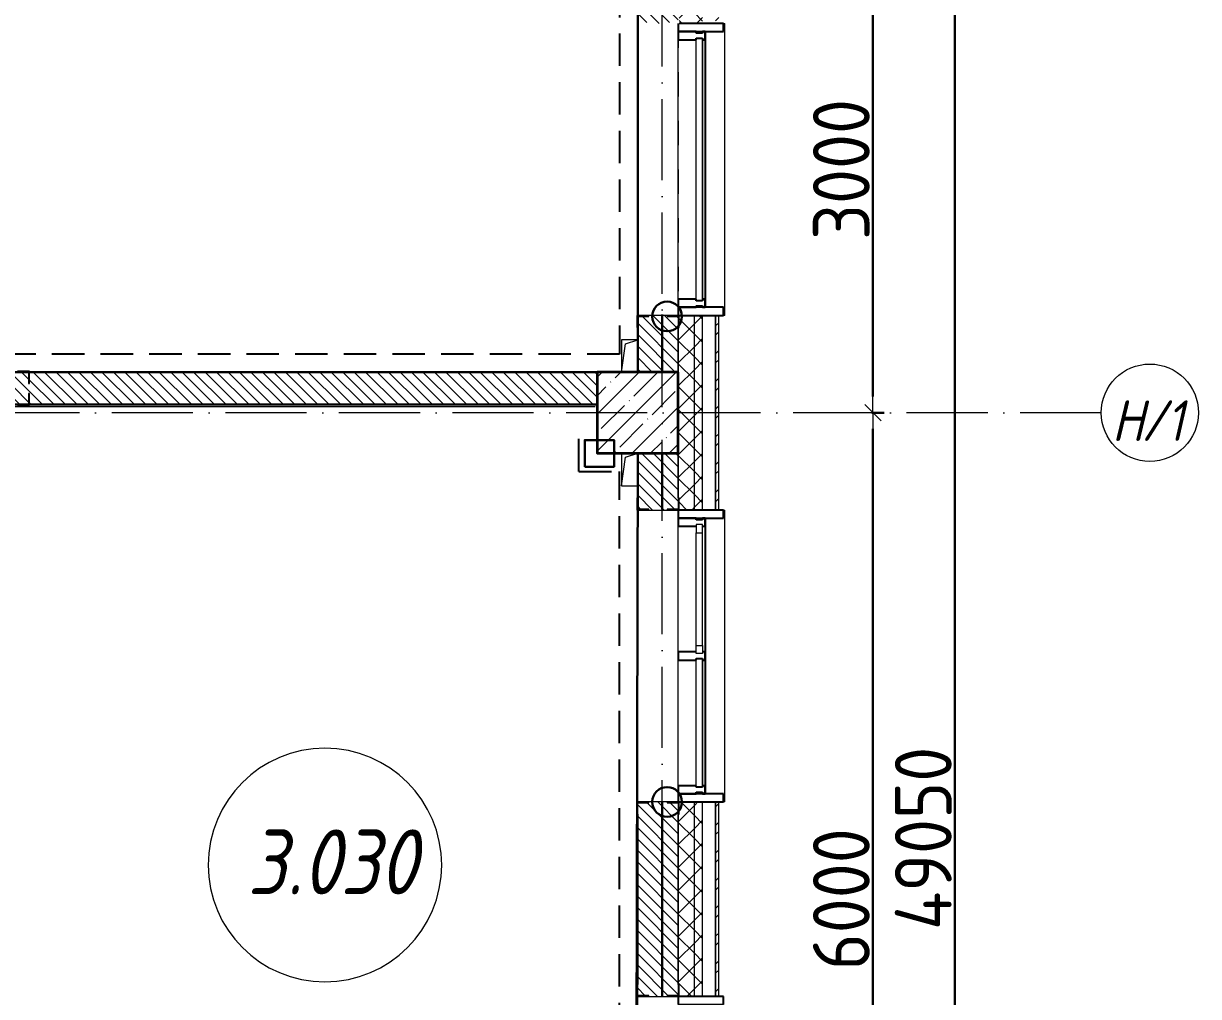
# Model space of a CAD drawing. Header units: millimetres. Extents: x -213536 to 1564669, y -45299 to 942238.
# Drawn here: x 530255 to 537500, y 448785 to 454785 of the extents above; entities that cross this region are included whole.
import ezdxf

# ---------------------------------------------------------------- set-up
doc = ezdxf.new("R2010")
doc.units = ezdxf.units.MM
for name, pattern in [('50_200_ШТРИХ_1Т_ш5_п1_п1_', [700, 500, -100, 0, -100]), ('Штрих короткий', [300, 150, -150]), ('Штриховая _2 мм - 1 мм_', [300, 200, -100])]:
    doc.linetypes.add(name, pattern=pattern)
for name, color, linetype, lineweight in [('0-1', 7, 'Continuous', 5), ('0-2', 7, 'Continuous', 9), ('2) ПГП 4м', 4, 'Continuous', 30), ('2.1) ПГП окна 2.8 м', 5, 'Continuous', 30), ('3) ЖБ 4м', 3, 'Continuous', 30), ('3.1) ЖБ окна 1.2 м', 102, 'Continuous', 30), ('4) Метл уголки', 6, 'Continuous', 30), ('5) Швы', 2, 'Continuous', 30), ('Импосты витража', 7, 'Continuous', 9), ('Импосты витража-1', 7, 'Continuous', 25), ('Каркас_Импост', 7, 'Continuous', 13), ('Марки помещений', 7, 'Continuous', 9), ('Несущие колонны', 7, 'Continuous', 9), ('Несущие колонны-1', 7, 'Continuous', 35), ('Обобщенные модели', 7, 'Continuous', 9), ('Общие ребра', 7, 'Continuous', 9), ('Окна', 7, 'Continuous', 9), ('Оси', 7, 'Continuous', 9), ('Оси-1', 7, 'Continuous', 20), ('Оси-2', 7, '50_200_ШТРИХ_1Т_ш5_п1_п1_', 9), ('Остекление-1', 7, 'Continuous', 9), ('Перемычка-1', 7, 'Штрих короткий', 9), ('Размеры', 7, 'Continuous', 15), ('Стены', 7, 'Continuous', 9), ('Стены-1', 7, 'Continuous', 13), ('Штриховка разреза-1', 7, 'Continuous', 9)]:
    doc.layers.add(name, color=color, linetype=linetype, lineweight=lineweight)
doc.layers.add('Каркас_Импост-2', color=7, linetype='Continuous', lineweight=9, true_color=0xaaaaaa)
doc.layers.add('СТ-1_1', color=7, linetype='Штриховая _2 мм - 1 мм_', lineweight=90, true_color=0x888888)
doc.layers.get('0-2').off()
doc.styles.add('ISOCPEUR_I_1', font='isocpeui.ttf', dxfattribs={"width": 0.85, "height": 2.5})
doc.styles.add('ISOCPEUR_I_2', font='isocpeui.ttf', dxfattribs={"width": 0.85, "height": 2.3})
doc.styles.add('СПДС', font='isocpeur.ttf', dxfattribs={"width": 0.9})
doc.dimstyles.new('Размера А3', dxfattribs={"dimtxt": 200, "dimasz": 100, "dimexe": 70, "dimexo": 100, "dimgap": 20, "dimtad": 1, "dimdec": 0, "dimrnd": 10, "dimzin": 0, "dimdsep": 46, "dimtxsty": 'СПДС', "dimblk": 'ARROWHEAD_6', "dimcen": 1, "dimclrd": 256, "dimclre": 256, "dimclrt": 256, "dimazin": 0, "dimtfac": 1, "dimtdec": 0, "dimtmove": 2, "dimatfit": 3, "dimfxl": 1, "dimtolj": 1, "dimtzin": 0, "dimarcsym": 0})
pattern_1 = [(135, (0, 0), (-35.35534, -35.35534), [])]
pattern_2 = [(45, (0, 0), (-70.71068, 70.71068), []), (135, (0, 0), (-70.71068, -70.71068), [])]

# ---------------------------------------------------------------- blocks, each defined once
blk = doc.blocks.new('Ось сетки - Круг_Ø6_00__ISO-2_5_0_9K_-16731441-АИ2_03_План отделки стен 3-го этажа _Часть 2_')
at = {"layer": 'Оси-1'}
blk.add_circle((0, 0), 3, dxfattribs=at)
blk = doc.blocks.new('ARROWHEAD_6')
at = {"color": 0, "linetype": 'Continuous'}
for p, q in [((0, 0), (-1, 0)), ((-0.5, -0.5), (0.5, 0.5))]:
    blk.add_line(p, q, dxfattribs=at)
blk = doc.blocks.new('*D4765')
at = {"layer": 'Defpoints', "color": 0, "transparency": 16777216}
for p in [(535386.8, 452385.4), (535492.9, 452385.4), (535386.8, 446385.4)]:
    blk.add_point(p, dxfattribs=at)
at = {"layer": 'Размеры', "lineweight": -2, "transparency": 16777216}
for p, q in [((535486.8, 452385.4), (535562.9, 452385.4)), ((535492.9, 446485.4), (535492.9, 452285.4)), ((535486.8, 446385.4), (535562.9, 446385.4))]:
    blk.add_line(p, q, dxfattribs=at)
at = {"layer": 'Размеры', "lineweight": -2, "transparency": 16777216, "xscale": 100, "yscale": 100, "zscale": 100}
for p, rotation in [((535492.9, 452385.4), 90), ((535492.9, 446385.4), 270)]:
    blk.add_blockref('ARROWHEAD_6', p, dxfattribs=dict(at, rotation=rotation))
at = {"layer": 'Размеры', "transparency": 16777216, "insert": (535297.9, 449385.4), "char_height": 350, "width": 2.488, "attachment_point": 5, "rotation": 90, "style": 'СПДС'}
blk.add_mtext('\\A1;6000', dxfattribs=at)
blk = doc.blocks.new('*D4766')
at = {"layer": 'Defpoints', "color": 0, "transparency": 16777216}
for p in [(535386.8, 455385.4), (535492.9, 455385.4), (535386.8, 452385.4)]:
    blk.add_point(p, dxfattribs=at)
at = {"layer": 'Размеры', "lineweight": -2, "transparency": 16777216}
for p, q in [((535486.8, 455385.4), (535562.9, 455385.4)), ((535492.9, 452485.4), (535492.9, 455285.4)), ((535486.8, 452385.4), (535562.9, 452385.4))]:
    blk.add_line(p, q, dxfattribs=at)
at = {"layer": 'Размеры', "lineweight": -2, "transparency": 16777216, "xscale": 100, "yscale": 100, "zscale": 100}
for p, rotation in [((535492.9, 455385.4), 90), ((535492.9, 452385.4), 270)]:
    blk.add_blockref('ARROWHEAD_6', p, dxfattribs=dict(at, rotation=rotation))
at = {"layer": 'Размеры', "transparency": 16777216, "insert": (535297.9, 453885.4), "char_height": 350, "width": 2.488, "attachment_point": 5, "rotation": 90, "style": 'СПДС'}
blk.add_mtext('\\A1;3000', dxfattribs=at)
blk = doc.blocks.new('*D4774')
at = {"layer": 'Defpoints', "color": 0, "transparency": 16777216}
for p in [(535630.4, 474285.4), (535998.3, 474285.4), (535892.2, 425235.4)]:
    blk.add_point(p, dxfattribs=at)
at = {"layer": 'Размеры', "lineweight": -2, "transparency": 16777216}
for p, q in [((535730.4, 474285.4), (536068.3, 474285.4)), ((535998.3, 425335.4), (535998.3, 474185.4)), ((535992.2, 425235.4), (536068.3, 425235.4))]:
    blk.add_line(p, q, dxfattribs=at)
at = {"layer": 'Размеры', "lineweight": -2, "transparency": 16777216, "xscale": 100, "yscale": 100, "zscale": 100}
for p, rotation in [((535998.3, 474285.4), 90), ((535998.3, 425235.4), 270)]:
    blk.add_blockref('ARROWHEAD_6', p, dxfattribs=dict(at, rotation=rotation))
at = {"layer": 'Размеры', "transparency": 16777216, "insert": (535803.3, 449760.4), "char_height": 350, "width": 3.186, "attachment_point": 5, "rotation": 90, "style": 'СПДС'}
blk.add_mtext('\\A1;49050', dxfattribs=at)
blk = doc.blocks.new('BSC_Колонна _Прямоугольная - 500х500-V25-АИ2_03_План отделки стен 3-го этажа _Часть 2_')
at = {"layer": 'Несущие колонны'}
h = blk.add_hatch(dxfattribs=at)
h.set_pattern_fill('FP_33', color=256, style=0, pattern_type=2)
h.set_pattern_definition([(45, (-103350, -27150), (-114.04925, 114.04925), []), (45, (-103235.95, -27150), (-114.04925, 114.04925), [201.613, -40.323, 3.353, -36.97])])
h.paths.add_polyline_path([(-250, -250), (250, -250), (250, 250), (-250, 250), (-250, 128.2)], flags=0)
at = {"layer": 'Несущие колонны-1'}
for p, q in [((250, 250), (-250, 250)), ((-250, 250), (-250, -250)), ((250, -250), (250, 250)), ((-250, -250), (250, -250))]:
    blk.add_line(p, q, dxfattribs=at)
blk = doc.blocks.new('Прямоугольный импост - Откос НВФ_50х280 мм-V169-АИ2_03_План отделки стен 3-го этажа _Часть 2_')
at = {"layer": 'Импосты витража-1'}
for p, q in [((-50, 130), (0, 130)), ((-50, -150), (-50, 130)), ((0, 130), (0, -144)), ((0, -150), (-50, -150))]:
    blk.add_line(p, q, dxfattribs=at)
blk = doc.blocks.new('PNS_Панель прямоугольная2 - Нр_Стекло - 40мм-26243474-АИ2_03_План отделки стен 3-го этажа _Часть 2_')
at = {"layer": 'Каркас_Импост'}
for p, q in [((-397.5, 0), (-397.5, 40)), ((-397.5, 40), (-347.5, 40)), ((-347.5, 40), (-347.5, 0)), ((397.5, 40), (347.5, 40)), ((347.5, 40), (347.5, 0)), ((397.5, 0), (397.5, 40)), ((-347.5, 0), (-397.5, 0)), ((347.5, 0), (397.5, 0))]:
    blk.add_line(p, q, dxfattribs=at)
at = {"layer": 'Каркас_Импост-2'}
for p, q in [((-347.5, 40), (347.5, 40)), ((-347.5, 0), (347.5, 0))]:
    blk.add_line(p, q, dxfattribs=at)
blk = doc.blocks.new('Прямоугольный импост - Импост структурный с накладкой - 150мм-25647633-АИ2_03_План отделки стен 3-го этажа _Часть 2_')
at = {"layer": 'Импосты витража-1'}
for p, q in [((-25, 0), (-25, 17)), ((-25, 17), (25, 17)), ((-15, 0), (-25, 0)), ((-15, -40), (-15, 0)), ((25, 17), (25, 0)), ((-25, -150), (-25, -40)), ((-25, -40), (-15, -40)), ((25, -40), (25, -150)), ((25, -150), (-25, -150))]:
    blk.add_line(p, q, dxfattribs=at)
blk = doc.blocks.new('Прямоугольный импост - Импост структурный с накладкой - 150мм-25647642-АИ2_03_План отделки стен 3-го этажа _Часть 2_')
at = {"layer": 'Импосты витража'}
for p, q in [((27275, -100), (28050, -100)), ((27275, -267), (28050, -267))]:
    blk.add_line(p, q, dxfattribs=at)
blk = doc.blocks.new('Прямоугольный импост - Импост структурный с накладкой - 150мм-V161-АИ2_03_План отделки стен 3-го этажа _Часть 2_')
at = {"layer": 'Импосты витража-1'}
for p, q in [((-25, 0), (-25, 17)), ((-25, 17), (25, 17)), ((25, 0), (15, 0)), ((15, 0), (15, -40)), ((25, 17), (25, 0)), ((-25, -150), (-25, -40)), ((15, -40), (25, -40)), ((25, -40), (25, -150)), ((25, -150), (-25, -150))]:
    blk.add_line(p, q, dxfattribs=at)
blk = doc.blocks.new('PNS_Панель прямоугольная1 - Нр_Стекло - 40мм-25259299-АИ2_03_План отделки стен 3-го этажа _Часть 2_')
at = {"layer": 'Остекление-1'}
for p, q in [((-387.5, 40), (387.5, 40)), ((-397.5, 0), (397.5, 0)), ((387.5, 0), (-387.5, 0))]:
    blk.add_line(p, q, dxfattribs=at)
blk = doc.blocks.new('Прямоугольный импост - Импост структурный с накладкой - 150мм-25647644-АИ2_03_План отделки стен 3-го этажа _Часть 2_')
at = {"layer": 'Импосты витража-1'}
for p, q in [((-25, 0), (-25, 17)), ((-25, 17), (25, 17)), ((-15, 0), (-25, 0)), ((-15, -40), (-15, 0)), ((25, 0), (15, 0)), ((15, 0), (15, -40)), ((25, 17), (25, 0)), ((-25, -150), (-25, -40)), ((-25, -40), (-15, -40)), ((15, -40), (25, -40)), ((25, -40), (25, -150)), ((25, -150), (-25, -150))]:
    blk.add_line(p, q, dxfattribs=at)
blk = doc.blocks.new('Прямоугольный импост - Откос НВФ_50х280 мм-25993838-АИ2_03_План отделки стен 3-го этажа _Часть 2_')
at = {"layer": 'Импосты витража-1'}
for p, q in [((0, 130), (-50, 130)), ((-50, 130), (-50, -150)), ((0, -144), (0, 130)), ((-50, -150), (0, -150))]:
    blk.add_line(p, q, dxfattribs=at)
blk = doc.blocks.new('PNS_Панель прямоугольная1 - Нр_Стекло - 40мм-25293744-АИ2_03_План отделки стен 3-го этажа _Часть 2_')
at = {"layer": 'Остекление-1'}
for p, q in [((-800, 40), (800, 40)), ((-810, 0), (810, 0)), ((800, 0), (-800, 0))]:
    blk.add_line(p, q, dxfattribs=at)
blk = doc.blocks.new('Прямоугольный импост - Импост структурный с накладкой - 150мм-25651488-АИ2_03_План отделки стен 3-го этажа _Часть 2_')
at = {"layer": 'Импосты витража'}
for p, q in [((41650, -100), (43250, -100)), ((41650, -267), (43250, -267))]:
    blk.add_line(p, q, dxfattribs=at)
blk = doc.blocks.new('Прямоугольный импост - Импост структурный с накладкой - 150мм-25651501-АИ2_03_План отделки стен 3-го этажа _Часть 2_')
at = {"layer": 'Импосты витража-1'}
for p, q in [((-25, 0), (-25, 17)), ((-25, 17), (25, 17)), ((-15, 0), (-25, 0)), ((-15, -40), (-15, 0)), ((25, 0), (15, 0)), ((15, 0), (15, -40)), ((25, 17), (25, 0)), ((-25, -150), (-25, -40)), ((-25, -40), (-15, -40)), ((15, -40), (25, -40)), ((25, -40), (25, -150)), ((25, -150), (-25, -150))]:
    blk.add_line(p, q, dxfattribs=at)
blk = doc.blocks.new('Прямоугольный импост - Откос НВФ_50х280 мм-25995271-АИ2_03_План отделки стен 3-го этажа _Часть 2_')
at = {"layer": 'Импосты витража-1'}
for p, q in [((-50, 130), (0, 130)), ((-50, -150), (-50, 130)), ((0, 130), (0, -144)), ((0, -150), (-50, -150))]:
    blk.add_line(p, q, dxfattribs=at)
blk = doc.blocks.new('Прямоугольный импост - Откос НВФ_50х280 мм-25995273-АИ2_03_План отделки стен 3-го этажа _Часть 2_')
at = {"layer": 'Импосты витража-1'}
for p, q in [((0, 130), (-50, 130)), ((-50, 130), (-50, -150)), ((0, -144), (0, 130)), ((-50, -150), (0, -150))]:
    blk.add_line(p, q, dxfattribs=at)
blk = doc.blocks.new('Проем_Дверь_Прямоугольный - 1800х2700h_оконные проемы-25805030-АИ2_03_План отделки стен 3-го этажа _Часть 2_')
at = {"layer": 'Перемычка-1'}
for p, q in [((900, 125), (-900, 125)), ((900, -125), (-900, -125))]:
    blk.add_line(p, q, dxfattribs=at)
blk = doc.blocks.new('Фахверк_СКБ_Уголок - 250_2700-27497298-АИ2_03_План отделки стен 3-го этажа _Часть 2_')
at = {"layer": 'Обобщенные модели'}
for p, q in [((200, 181), (125, 181)), ((125, 181), (125, 106)), ((131, 106), (131, 175)), ((131, 175), (200, 175)), ((200, 175), (200, 181)), ((125, 106), (131, 106)), ((131, -6), (125, -6)), ((125, -6), (125, -81)), ((131, -75), (131, -6)), ((125, -81), (200, -81)), ((200, -75), (131, -75)), ((200, -81), (200, -75))]:
    blk.add_line(p, q, dxfattribs=at)
blk = doc.blocks.new('Фахверк_СКБ_Уголок - 200_3550-28267367-АИ2_03_План отделки стен 3-го этажа _Часть 2_')
at = {"layer": 'Обобщенные модели'}
for p, q in [((200, 156), (125, 156)), ((125, 156), (125, 81)), ((131, 81), (131, 150)), ((131, 150), (200, 150)), ((200, 150), (200, 156)), ((125, 81), (131, 81)), ((131, 19), (125, 19)), ((125, 19), (125, -56)), ((131, -50), (131, 19)), ((125, -56), (200, -56)), ((200, -50), (131, -50)), ((200, -56), (200, -50))]:
    blk.add_line(p, q, dxfattribs=at)
blk = doc.blocks.new('AR_Отверстие прямоугольное _в плите_ - AR_Отверстие прямоугольное _в плите_-V226-АИ2_03_План отделки стен 3-го этажа _Часть 2_')
at = {"layer": 'Обобщенные модели'}
for p, q in [((50, 100), (-50, 100)), ((-50, 100), (-50, -100)), ((-50, -100), (-25, 75)), ((-25, 75), (50, 100))]:
    blk.add_line(p, q, dxfattribs=at)
blk = doc.blocks.new('AR_Отверстие прямоугольное _в плите_ - AR_Отверстие прямоугольное _в плите_-V225-АИ2_03_План отделки стен 3-го этажа _Часть 2_')
at = {"layer": 'Обобщенные модели'}
for p, q in [((-50, 100), (-50, -100)), ((-50, -100), (-25, 75)), ((-25, 75), (50, 100)), ((-50, -100), (50, -100))]:
    blk.add_line(p, q, dxfattribs=at)
blk = doc.blocks.new('Отлив_СКБ - Отлив витража_120_НВФ-31885687-АИ2_03_План отделки стен 3-го этажа _Часть 2_')
at = {"layer": 'Окна'}
for p, q in [((1750, -2), (50, -2)), ((0, -120), (0, -113)), ((0, -120), (1800, -120)), ((1800, -113), (1800, -120))]:
    blk.add_line(p, q, dxfattribs=at)
blk = doc.blocks.new('0125-Р-ОО-Ш2-АР-о_23_10_2024_rvt-1-АИ2_03_План отделки стен 3-го этажа _Часть 2_')
at = {"layer": 'Штриховка разреза-1'}
h = blk.add_hatch(dxfattribs=at)
h.set_pattern_fill('FP_81', color=256, style=0, pattern_type=2)
h.set_pattern_definition(pattern_2)
h.paths.add_polyline_path([(103700, -200), (103700, 750), (103606, 750), (103606, 675), (103600, 675), (103600, -200)], flags=0)
h.paths.add_polyline_path([(103700, 2550), (103700, 3750), (103606, 3750), (103606, 3675), (103600, 3675), (103600, 2625), (103606, 2625), (103606, 2550)], flags=0)
h.paths.add_polyline_path([(103700, 5550), (103700, 6750), (103606, 6750), (103606, 6675), (103600, 6675), (103600, 5625), (103606, 5625), (103606, 5550)], flags=0)
h.paths.add_polyline_path([(103700, 8550), (103700, 9750), (103606, 9750), (103606, 9675), (103600, 9675), (103600, 8625), (103606, 8625), (103606, 8550)], flags=0)
h.paths.add_polyline_path([(103700, 11550), (103700, 12750), (103606, 12750), (103606, 12675), (103600, 12675), (103600, 11625), (103606, 11625), (103606, 11550)], flags=0)
h.paths.add_polyline_path([(103606, 17550), (103700, 17550), (103700, 18750), (103606, 18750), (103606, 18675), (103600, 18675), (103600, 17625), (103606, 17625), (103606, 17556)], flags=0)
h.paths.add_polyline_path([(103700, 20550), (103700, 21750), (103606, 21750), (103606, 21675), (103600, 21675), (103600, 20625), (103606, 20625), (103606, 20550)], flags=0)
h.paths.add_polyline_path([(103700, 23550), (103700, 24750), (103606, 24750), (103606, 24675), (103600, 24675), (103600, 23625), (103606, 23625), (103606, 23550)], flags=0)
h.paths.add_polyline_path([(103606, 26550), (103700, 26550), (103700, 27750), (103606, 27750), (103606, 27675), (103600, 27675), (103600, 26625), (103606, 26625), (103606, 26556)], flags=0)
h.paths.add_polyline_path([(103606, 29550), (103700, 29550), (103700, 30750), (103606, 30750), (103606, 30675), (103600, 30675), (103600, 29625), (103606, 29625), (103606, 29556)], flags=0)
h.paths.add_polyline_path([(103700, 35550), (103700, 36750), (103606, 36750), (103606, 36675), (103600, 36675), (103600, 35625), (103606, 35625), (103606, 35550)], flags=0)
h.paths.add_polyline_path([(103606, 38550), (103700, 38550), (103700, 39750), (103606, 39750), (103606, 39675), (103600, 39675), (103600, 38625), (103606, 38625), (103606, 38556)], flags=0)
h.paths.add_polyline_path([(103606, 41550), (103700, 41550), (103700, 42750), (103606, 42750), (103606, 42675), (103600, 42675), (103600, 41625), (103606, 41625), (103606, 41556)], flags=0)
h.paths.add_polyline_path([(103700, 47550), (103700, 48615), (103600, 48615), (103600, 47625), (103606, 47625), (103606, 47550)], flags=0)
h = blk.add_hatch(dxfattribs=at)
h.set_pattern_fill('FP_81', color=256, style=0, pattern_type=2)
h.set_pattern_definition(pattern_2)
h.paths.add_polyline_path([(103700, -250), (103750, -250), (103750, 750), (103700, 750), (103700, -200)], flags=0)
h.paths.add_polyline_path([(103750, 2550), (103750, 3750), (103700, 3750), (103700, 2550)], flags=0)
h.paths.add_polyline_path([(103700, 5550), (103750, 5550), (103750, 6750), (103700, 6750), (103700, 6024.8)], flags=0)
h.paths.add_polyline_path([(103700, 8550), (103750, 8550), (103750, 9750), (103700, 9750), (103700, 8797)], flags=0)
h.paths.add_polyline_path([(103750, 11550), (103750, 12750), (103700, 12750), (103700, 11550)], flags=0)
h.paths.add_polyline_path([(103700, 17550), (103750, 17550), (103750, 18750), (103700, 18750), (103700, 18037.6)], flags=0)
h.paths.add_polyline_path([(103700, 20550), (103750, 20550), (103750, 21750), (103700, 21750), (103700, 20809.8)], flags=0)
h.paths.add_polyline_path([(103700, 23550), (103750, 23550), (103750, 24750), (103700, 24750), (103700, 23581.9)], flags=0)
h.paths.add_polyline_path([(103750, 26550), (103750, 27750), (103700, 27750), (103700, 26550)], flags=0)
h.paths.add_polyline_path([(103750, 29550), (103750, 30750), (103700, 30750), (103700, 29550)], flags=0)
h.paths.add_polyline_path([(103700, 35550), (103750, 35550), (103750, 36750), (103700, 36750), (103700, 35594.7)], flags=0)
h.paths.add_polyline_path([(103700, 38550), (103750, 38550), (103750, 39750), (103700, 39750), (103700, 39291)], flags=0)
h.paths.add_polyline_path([(103750, 41550), (103750, 42750), (103700, 42750), (103700, 41550)], flags=0)
h.paths.add_polyline_path([(103750, 47550), (103750, 48615), (103700, 48615), (103700, 47550)], flags=0)
h = blk.add_hatch(dxfattribs=at)
h.set_pattern_fill('FP_80', color=256, style=0, pattern_type=2)
h.set_pattern_definition([(45, (0, 0), (-85.53659, 85.53659), []), (45, (57.02, 0), (-85.53659, 85.53659), [])])
h.paths.add_polyline_path([(103830, -350), (103850, -350), (103850, 750), (103830, 750), (103830, -330)], flags=0)
h.paths.add_polyline_path([(103850, 2550), (103850, 3750), (103830, 3750), (103830, 2550)], flags=0)
h.paths.add_polyline_path([(103850, 5550), (103850, 6750), (103830, 6750), (103830, 5550)], flags=0)
h.paths.add_polyline_path([(103850, 8550), (103850, 9750), (103830, 9750), (103830, 8550)], flags=0)
h.paths.add_polyline_path([(103830, 11550), (103850, 11550), (103850, 12750), (103830, 12750), (103830, 11569.1)], flags=0)
h.paths.add_polyline_path([(103850, 17550), (103850, 18750), (103830, 18750), (103830, 17550)], flags=0)
h.paths.add_polyline_path([(103830, 20550), (103850, 20550), (103850, 21750), (103830, 21750), (103830, 20809.8)], flags=0)
h.paths.add_polyline_path([(103850, 23550), (103850, 24750), (103830, 24750), (103830, 23550)], flags=0)
h.paths.add_polyline_path([(103850, 26550), (103850, 27750), (103830, 27750), (103830, 26550)], flags=0)
h.paths.add_polyline_path([(103830, 29550), (103850, 29550), (103850, 30750), (103830, 30750), (103830, 30050.4)], flags=0)
h.paths.add_polyline_path([(103830, 35550), (103850, 35550), (103850, 36750), (103830, 36750), (103830, 35594.7)], flags=0)
h.paths.add_polyline_path([(103830, 38550), (103850, 38550), (103850, 39750), (103830, 39750), (103830, 39291)], flags=0)
h.paths.add_polyline_path([(103830, 41550), (103850, 41550), (103850, 42750), (103830, 42750), (103830, 42063.2)], flags=0)
h.paths.add_polyline_path([(103830, 47550), (103850, 47550), (103850, 48615), (103830, 48615), (103830, 47607.5)], flags=0)
h = blk.add_hatch(dxfattribs=at)
h.set_pattern_fill('FP_1', color=256, style=0, pattern_type=2)
h.set_pattern_definition(pattern_1)
h.paths.add_polyline_path([(103600, 27400), (103600, 27744), (103531, 27744), (103531, 27750), (103419, 27750), (103419, 27744), (103350, 27744), (103350, 27400)], flags=0)
h.paths.add_polyline_path([(103531, 29550), (103531, 29556), (103600, 29556), (103600, 29900), (103350, 29900), (103350, 29556), (103419, 29556), (103419, 29550)], flags=0)
h = blk.add_hatch(dxfattribs=at)
h.set_pattern_fill('FP_1', color=256, style=0, pattern_type=2)
h.set_pattern_definition(pattern_1)
h.paths.add_polyline_path([(103100, 27200), (103100, 27400), (99600, 27400), (99600, 27331), (99594, 27331), (99594, 27400), (96100, 27400), (96100, 27200), (99594, 27200), (99594, 27269), (99600, 27269), (99600, 27200), (102188.9, 27200)], flags=0)
h = blk.add_hatch(dxfattribs=at)
h.set_pattern_fill('FP_1', color=256, style=0, pattern_type=2)
h.set_pattern_definition(pattern_1)
h.paths.add_polyline_path([(103350, 21400), (103600, 21400), (103600, 21744), (103531, 21744), (103531, 21750), (103419, 21750), (103419, 21744), (103350, 21744), (103350, 21494)], flags=0)
h.paths.add_polyline_path([(103419, 23550), (103531, 23550), (103531, 23556), (103600, 23556), (103600, 24744), (103531, 24744), (103531, 24750), (103419, 24750), (103419, 24744), (103350, 24744), (103350, 23556), (103419, 23556)], flags=0)
h.paths.add_polyline_path([(103419, 26550), (103531, 26550), (103531, 26556), (103600, 26556), (103600, 26900), (103350, 26900), (103350, 26556), (103419, 26556)], flags=0)
at = {"layer": 'Общие ребра'}
for p, q in [((103700, 26550), (103700, 27750)), ((103750, 26550), (103750, 27750)), ((103600, 27675), (103600, 27400)), ((103600, 27400), (103600, 27675)), ((103600, 26900), (103600, 26625)), ((103600, 26625), (103600, 26900)), ((103700, 23550), (103700, 24750)), ((103750, 23550), (103750, 24750)), ((103600, 24675), (103600, 23625)), ((103600, 23625), (103600, 24675))]:
    blk.add_line(p, q, dxfattribs=at)
at = {"layer": 'Стены'}
for p, q in [((103350, 27750), (103350, 29550)), ((103350, 24750), (103350, 26550)), ((103350, 21750), (103350, 23550))]:
    blk.add_line(p, q, dxfattribs=at)
at = {"layer": 'Стены-1'}
for p, q in [((103531, 27750), (103419, 27750)), ((103830, 27750), (103606, 27750)), ((103830, 26550), (103830, 27750)), ((103850, 27750), (103830, 27750)), ((103830, 27750), (103830, 26550)), ((103850, 26550), (103850, 27750)), ((103350, 27675), (103350, 27400)), ((103100, 27400), (99600, 27400)), ((99600, 27200), (103100, 27200)), ((103350, 26900), (103350, 26625)), ((103419, 26550), (103531, 26550)), ((103606, 26550), (103830, 26550)), ((103830, 26550), (103850, 26550)), ((103531, 24750), (103419, 24750)), ((103830, 24750), (103606, 24750)), ((103830, 23550), (103830, 24750)), ((103850, 24750), (103830, 24750)), ((103830, 24750), (103830, 23550)), ((103850, 23550), (103850, 24750)), ((103350, 24675), (103350, 23625)), ((103419, 23550), (103531, 23550)), ((103606, 23550), (103830, 23550)), ((103830, 23550), (103850, 23550))]:
    blk.add_line(p, q, dxfattribs=at)
at = {"layer": '0-2'}
for name, p, rotation in [('Проем_Дверь_Прямоугольный - 1800х2700h_оконные проемы-25805030-АИ2_03_План отделки стен 3-го этажа _Часть 2_', (103475, 28650), 89.99999999999993), ('Отлив_СКБ - Отлив витража_120_НВФ-31885687-АИ2_03_План отделки стен 3-го этажа _Часть 2_', (103767, 27750), 90), ('Прямоугольный импост - Импост структурный с накладкой - 150мм-25651488-АИ2_03_План отделки стен 3-го этажа _Часть 2_', (103500, -13800), 89.99999999999972), ('PNS_Панель прямоугольная1 - Нр_Стекло - 40мм-25293744-АИ2_03_План отделки стен 3-го этажа _Часть 2_', (103750, 28650), 89.99999999999899), ('Прямоугольный импост - Откос НВФ_50х280 мм-25995273-АИ2_03_План отделки стен 3-го этажа _Часть 2_', (103750, 27750), 269.999999999999), ('Фахверк_СКБ_Уголок - 250_2700-27497298-АИ2_03_План отделки стен 3-го этажа _Часть 2_', (103425, 27875), 269.9999999999999), ('Фахверк_СКБ_Уголок - 200_3550-28267367-АИ2_03_План отделки стен 3-го этажа _Часть 2_', (99725, 27350), 180), ('Фахверк_СКБ_Уголок - 250_2700-27497298-АИ2_03_План отделки стен 3-го этажа _Часть 2_', (103525, 26425), 89.9999999999999), ('Проем_Дверь_Прямоугольный - 1800х2700h_оконные проемы-25805030-АИ2_03_План отделки стен 3-го этажа _Часть 2_', (103475, 25650), 269.9999999999999), ('Отлив_СКБ - Отлив витража_120_НВФ-31885687-АИ2_03_План отделки стен 3-го этажа _Часть 2_', (103767, 24750), 90), ('Прямоугольный импост - Импост структурный с накладкой - 150мм-25647642-АИ2_03_План отделки стен 3-го этажа _Часть 2_', (103500, -1600), 89.99999999999999), ('PNS_Панель прямоугольная2 - Нр_Стекло - 40мм-26243474-АИ2_03_План отделки стен 3-го этажа _Часть 2_', (103750, 26062.5), 89.9999999999975), ('Прямоугольный импост - Импост структурный с накладкой - 150мм-25647642-АИ2_03_План отделки стен 3-го этажа _Часть 2_', (103500, -2425), 89.99999999999878), ('PNS_Панель прямоугольная1 - Нр_Стекло - 40мм-25259299-АИ2_03_План отделки стен 3-го этажа _Часть 2_', (103750, 25237.5), 89.9999999999975), ('Прямоугольный импост - Откос НВФ_50х280 мм-25993838-АИ2_03_План отделки стен 3-го этажа _Часть 2_', (103750, 24750), 269.9999999999975), ('Фахверк_СКБ_Уголок - 250_2700-27497298-АИ2_03_План отделки стен 3-го этажа _Часть 2_', (103425, 24875), 269.9999999999999), ('Фахверк_СКБ_Уголок - 250_2700-27497298-АИ2_03_План отделки стен 3-го этажа _Часть 2_', (103525, 23425), 89.99999999999993), ('Проем_Дверь_Прямоугольный - 1800х2700h_оконные проемы-25805030-АИ2_03_План отделки стен 3-го этажа _Часть 2_', (103475, 22650), 269.9999999999999)]:
    blk.add_blockref(name, p, dxfattribs=dict(at, rotation=rotation))
at = {"layer": '0-2', "extrusion": (0, 0, -1)}
for name, p, rotation in [('Прямоугольный импост - Откос НВФ_50х280 мм-25995271-АИ2_03_План отделки стен 3-го этажа _Часть 2_', (-103750, 29550), 90.00000000000101), ('Прямоугольный импост - Импост структурный с накладкой - 150мм-25651501-АИ2_03_План отделки стен 3-го этажа _Часть 2_', (-103750, 29475), 90.00000000000101), ('Прямоугольный импост - Импост структурный с накладкой - 150мм-25651501-АИ2_03_План отделки стен 3-го этажа _Часть 2_', (-103750, 27825), 90.00000000000101), ('Прямоугольный импост - Откос НВФ_50х280 мм-V169-АИ2_03_План отделки стен 3-го этажа _Часть 2_', (-103750, 26550), 90.0000000000025), ('Прямоугольный импост - Импост структурный с накладкой - 150мм-V161-АИ2_03_План отделки стен 3-го этажа _Часть 2_', (-103750, 26475), 90.0000000000025), ('Прямоугольный импост - Импост структурный с накладкой - 150мм-25647633-АИ2_03_План отделки стен 3-го этажа _Часть 2_', (-103750, 25650), 90.0000000000025), ('Прямоугольный импост - Импост структурный с накладкой - 150мм-25647644-АИ2_03_План отделки стен 3-го этажа _Часть 2_', (-103750, 24825), 90.0000000000025), ('Прямоугольный импост - Откос НВФ_50х280 мм-V169-АИ2_03_План отделки стен 3-го этажа _Часть 2_', (-103750, 23550), 90.0000000000025)]:
    blk.add_blockref(name, p, dxfattribs=dict(at, rotation=rotation))
at = {"layer": '0-2'}
for name, p in [('AR_Отверстие прямоугольное _в плите_ - AR_Отверстие прямоугольное _в плите_-V226-АИ2_03_План отделки стен 3-го этажа _Часть 2_', (103300, 27500)), ('BSC_Колонна _Прямоугольная - 500х500-V25-АИ2_03_План отделки стен 3-го этажа _Часть 2_', (103350, 27150)), ('AR_Отверстие прямоугольное _в плите_ - AR_Отверстие прямоугольное _в плите_-V225-АИ2_03_План отделки стен 3-го этажа _Часть 2_', (103300, 26800))]:
    blk.add_blockref(name, p, dxfattribs=at)
blk = doc.blocks.new('AI_Марка_Помещение_х1__Общий_E___ISO-2_1K_ - Номер-16210215-АИ2_03_План отделки стен 3-го этажа _Часть 2_')
at = {"layer": 'Марки помещений'}
for start, end in [(360, 180), (180, 360)]:
    blk.add_arc((0.039, 0.312), 2.4, start, end, dxfattribs=at)
blk = doc.blocks.new('3этНиз')
at = {"layer": 'СТ-1_1', "lineweight": 25}
for p, q in [((533930.1, 455023.4), (533930.1, 452747.4)), ((533930.1, 452747.4), (526604.1, 452747.4)), ((533680.1, 452023.4), (533680.1, 452323.4)), ((533680.1, 452023.4), (533930.1, 452023.4)), ((533930.1, 446747.4), (533930.1, 452023.4))]:
    blk.add_line(p, q, dxfattribs=at)
at = {"layer": 'Стены-1'}
for p, q in [((533792.1, 452435.4), (530292.1, 452435.4)), ((526954.1, 452423.4), (533780.1, 452423.4))]:
    blk.add_line(p, q, dxfattribs=at)
at = {"layer": '0-1'}
blk.add_blockref('0125-Р-ОО-Ш2-АР-о_23_10_2024_rvt-1-АИ2_03_План отделки стен 3-го этажа _Часть 2_', (430692.1, 425235.4), dxfattribs=at)
at = {"layer": 'Марки помещений', "color": 3, "xscale": 300, "yscale": 300, "zscale": 99.99999999999993}
blk.add_blockref('AI_Марка_Помещение_х1__Общий_E___ISO-2_1K_ - Номер-16210215-АИ2_03_План отделки стен 3-го этажа _Часть 2_', (532101.8, 449502.6), dxfattribs=at)
at = {"layer": 'Марки помещений', "color": 114, "true_color": 0x139b48, "insert": (531635.6, 449815.5), "char_height": 400, "width": 785.654, "attachment_point": 1, "style": 'ISOCPEUR_I_2'}
blk.add_mtext('3.030', dxfattribs=at)
blk = doc.blocks.new('Ось 3 этаж')
at = {"layer": 'Оси-2'}
for p, q in [((534192.1, 423014.8), (534192.1, 477896.8)), ((536900.4, 452385.4), (526392.1, 452385.4))]:
    blk.add_line(p, q, dxfattribs=at)
at = {"layer": 'Оси-1', "xscale": 99.99999999999993, "yscale": 99.99999999999993, "zscale": 99.99999999999993, "rotation": 89.99999999999984}
blk.add_blockref('Ось сетки - Круг_Ø6_00__ISO-2_5_0_9K_-16731441-АИ2_03_План отделки стен 3-го этажа _Часть 2_', (537200.4, 452385.4), dxfattribs=at)
at = {"layer": 'Оси', "char_height": 250, "attachment_point": 1, "style": 'ISOCPEUR_I_1'}
for s, insert, width in [('\\fISOCPEUR|b0|i1|c204|p34|;\\W.9;Н', (536964.9, 452461.5), 223.671), ('/1', (537149.5, 452461.5), 346.329)]:
    blk.add_mtext(s, dxfattribs=dict(at, insert=insert, width=width))
at = {"layer": 'Размеры'}
for base, p1, p2, picture, middle in [((535998.3, 474285.4), (535892.2, 425235.4), (535630.4, 474285.4), '*D4774', (535803.3, 449760.4)), ((535492.9, 455385.4), (535386.8, 452385.4), (535386.8, 455385.4), '*D4766', (535297.9, 453885.4)), ((535492.9, 452385.4), (535386.8, 446385.4), (535386.8, 452385.4), '*D4765', (535297.9, 449385.4))]:
    dim = blk.add_linear_dim(base=base, p1=p1, p2=p2, angle=90, dimstyle='Размера А3', override={"dimtxt": 350}, dxfattribs=at)
    dim.commit()
    dim.dimension.update_dxf_attribs({"geometry": picture, "text_midpoint": middle})

msp = doc.modelspace()

# ---------------------------------------------------------------- linework, layer by layer
at = {"layer": '2) ПГП 4м'}
for points in [[(533792.1, 452635.4), (526792.1, 452635.4)], [(526792.1, 446135.4), (526892.1, 446135.4), (526892.1, 447923.4), (526892.1, 447935.4), (527092.1, 447935.4), (527092.1, 449135.4), (526492.1, 449135.4), (526492.1, 450435.4), (526954.2, 450435.4), (526942.1, 452435.4), (533792.1, 452435.4)]]:
    msp.add_lwpolyline(points, dxfattribs=at)
at = {"layer": '2.1) ПГП окна 2.8 м'}
for points in [[(534192.1, 452641.4), (534192.1, 452991.4)], [(534192.1, 451791.4), (534192.1, 452141.4)], [(534192.1, 448785.4), (534192.1, 449985.4)]]:
    msp.add_lwpolyline(points, dxfattribs=at)
at = {"layer": '3) ЖБ 4м'}
for points in [[(533792.1, 452635.4), (534092.1, 452635.4)], [(534042.1, 452135.4), (533792.1, 452135.4), (533792.1, 452435.4)]]:
    msp.add_lwpolyline(points, dxfattribs=at)
at = {"layer": '3.1) ЖБ окна 1.2 м'}
for points in [[(534042.1, 452635.4), (534042.1, 455135.4)], [(534030.1, 446647.4), (534042.1, 452135.4)]]:
    msp.add_lwpolyline(points, dxfattribs=at)
at = {"layer": '4) Метл уголки'}
msp.add_lwpolyline([(533715.5, 452052.2), (533896.8, 452052.2), (533896.8, 452217), (533715.5, 452217)], close=True, dxfattribs=at)
at = {"layer": '5) Швы'}
for centre in [(534223.1, 452979.4), (534223.1, 449985.4)]:
    msp.add_circle(centre, 91.6, dxfattribs=at)

# ---------------------------------------------------------------- block references
at = {"color": 5, "lineweight": 30}
msp.add_blockref('Ось 3 этаж', (0, 0), dxfattribs=at)
at = {"layer": '3) ЖБ 4м'}
msp.add_blockref('3этНиз', (0, 0), dxfattribs=at)

# ---------------------------------------------------------------- texts
at = {"layer": 'Марки помещений', "color": 114, "true_color": 0x139b48, "insert": (531636.5, 449815.5), "char_height": 400, "width": 785.654, "attachment_point": 1, "style": 'ISOCPEUR_I_2'}
msp.add_mtext('3.030', dxfattribs=at)

doc.saveas('drawing.dxf')
